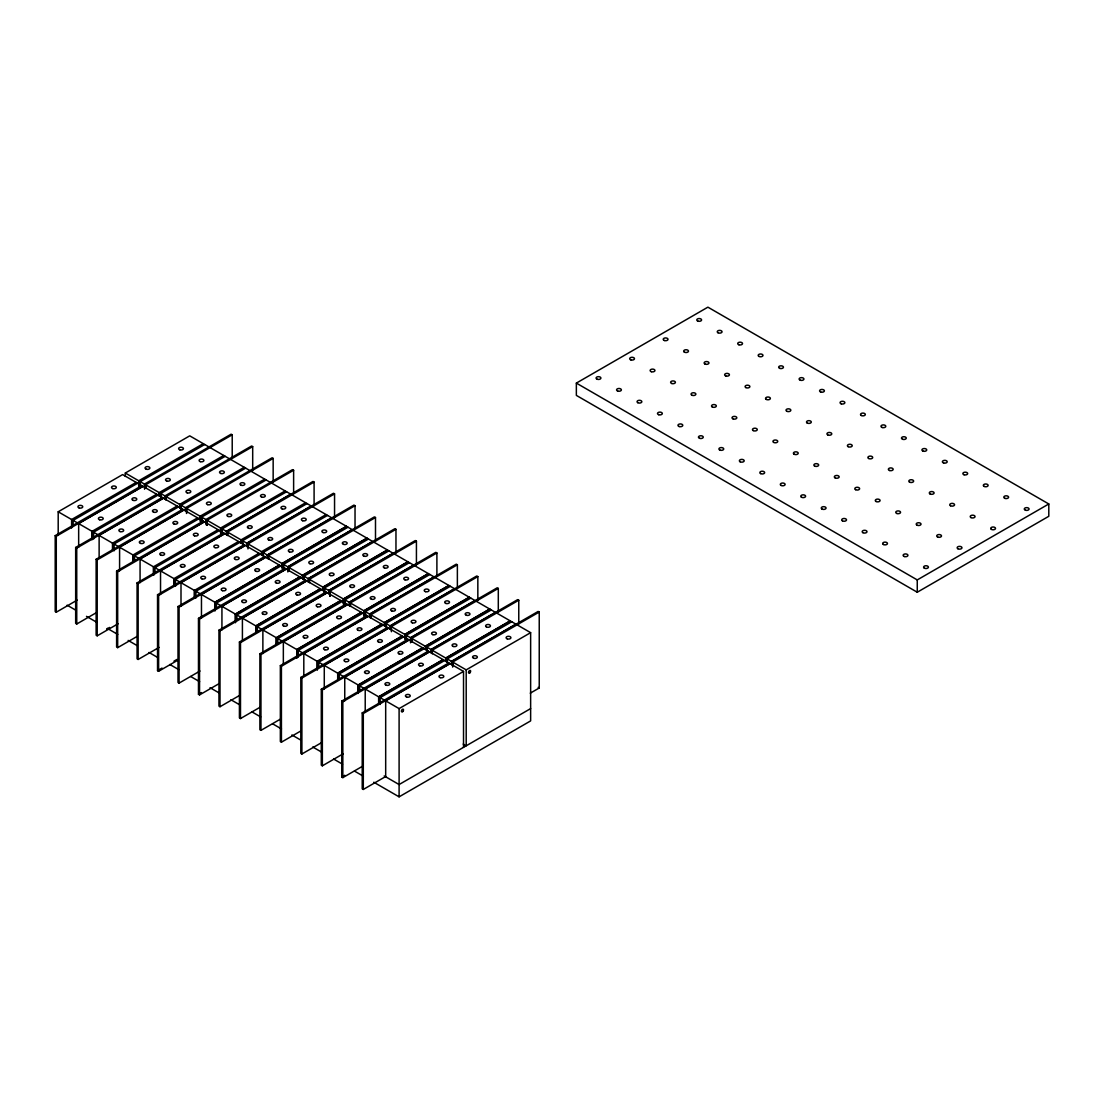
<?xml version="1.0" encoding="UTF-8"?>
<svg xmlns="http://www.w3.org/2000/svg" width="1104" height="1104" viewBox="0 0 1104 1104"><rect width="100%" height="100%" fill="white"/><g stroke="black" fill="none" stroke-linecap="round" stroke-linejoin="round"><path stroke-width="1.5" d="M58.195 535.412L58.195 511.787L122.627 474.582L142.858 486.271L56.276 536.254L55.2 535.633L55.2 611.575L56.276 612.196L77.17 600.121M125.304 476.417L125.304 473.036L189.736 435.845L208.891 446.899M136.178 482.407L71.608 519.529L71.608 527.974M203.288 443.67L138.718 480.792L138.718 485.843M137.627 483.248L73.085 520.384L73.195 525.504M140.305 481.703L140.305 485.07L140.194 481.648L204.737 444.498M55.2 535.633L141.781 485.65M78.66 547.225L78.66 523.6L143.092 486.409L163.323 498.083L76.742 548.067L75.665 547.46L75.665 623.387L76.742 624.008L96.145 612.803M232.213 458.422L232.213 434.797L145.631 484.78L145.631 488.161M156.644 494.233L92.074 531.341L92.074 539.787M223.753 455.483L159.183 492.605L159.183 495.972M158.093 495.061L93.564 532.211L93.661 539.014M225.202 456.311L160.673 493.46L160.673 496.828M75.665 547.46L162.247 497.462M99.125 557.354L99.125 535.426L163.558 498.221L183.788 509.896L97.207 559.894L96.131 559.273L96.131 635.2L97.207 635.821L118.114 623.76M252.692 470.235L252.692 446.609L166.097 496.593L166.097 499.974M177.123 506.046L112.539 543.168L112.539 549.916M244.219 467.296L179.648 504.418L179.648 507.799M178.558 506.874L114.029 544.024L114.126 550.827M245.668 468.137L181.139 505.273L181.139 510.338M96.131 559.273L182.726 509.275M119.591 570.865L119.591 547.239L184.023 510.034L204.268 521.723L117.673 571.706L116.61 571.085L116.61 647.027L117.673 647.648L137.089 636.442M273.157 482.048L273.157 458.422L186.576 508.42L186.576 513.47L186.7 508.489M197.588 517.859L133.004 554.981L133.004 561.729M264.698 479.122L200.114 516.23L200.114 521.295M199.024 518.701L134.495 555.836L134.591 560.956M201.701 517.155L201.701 522.22L201.604 517.1L266.133 479.95M116.61 571.085L203.191 521.102M140.07 582.677L140.07 559.052L204.502 521.861L224.733 533.536L138.152 583.519L137.075 582.898L137.075 658.84L138.152 659.461L159.045 647.399M293.623 492.177L293.623 470.249L207.041 520.232L207.041 525.297M218.054 529.685L153.484 566.794L153.484 575.239M285.163 490.935L220.593 528.057L220.593 533.122M219.489 530.513L154.96 567.649L155.057 572.783M286.598 491.763L222.07 528.913L222.07 532.28M137.075 582.898L223.657 532.915M226.43 531.424L313.012 481.441L314.088 482.062L314.088 505.687M160.535 594.49L160.535 570.865L224.968 533.674L245.198 545.348L158.617 595.346L157.541 594.725L157.541 670.652L158.617 671.273L178.02 660.068M314.088 482.062L227.507 532.045L227.507 535.426M238.519 541.498L173.949 578.62L173.949 585.368M305.629 502.748L241.058 539.87L241.058 543.251M239.968 542.326L175.426 579.476L175.536 586.279M307.078 503.59L242.535 540.725L242.535 544.106M157.541 594.725L244.122 544.727M246.896 546.618L246.799 543.182L311.231 505.991L292.077 494.923M246.896 543.251L333.491 493.253L334.553 493.874L334.553 517.5M181.001 606.317L181.001 582.691L245.433 545.486L265.664 557.175L179.083 607.159L178.006 606.538L178.006 682.479L179.083 683.1L199.976 671.025M247.972 548.923L247.972 543.872L334.553 493.874M106.591 629.17L109.572 627.445M258.985 553.311L194.414 590.433L194.414 597.181M326.094 514.574L261.524 551.683L261.524 555.064M260.434 554.153L195.905 591.289L195.905 598.037M263.111 552.607L263.111 555.974L263.014 552.538L327.543 515.402M178.006 606.538L264.587 556.554M267.375 555.064L353.956 505.08L355.033 505.701L355.033 527.629M201.466 618.13L201.466 594.504L265.898 557.299L286.129 568.988L199.548 618.971L198.472 618.35L198.472 694.292L199.548 694.913L218.965 683.707M355.033 505.701L268.438 555.685L268.438 559.052M576.357 383.102L707.899 307.16L1048.8 503.976L1048.8 516.286L917.258 592.227L576.357 395.398L576.357 383.102L917.258 579.917L1048.8 503.976M279.312 565.055L214.88 602.246L214.88 610.691M346.421 526.304L281.989 563.509L281.989 566.876M279.464 565.138L215.032 602.329L215.032 610.774M346.573 526.387L282.127 563.592L282.127 568.657M280.899 565.966L216.37 603.101L216.467 608.221M348.008 527.215L283.48 564.365L283.48 567.732M198.472 618.35L285.067 568.367M287.84 566.876L374.422 516.893L375.498 517.514L375.498 541.139M221.932 629.942L221.932 606.317L286.364 569.126L306.608 580.801L220.013 630.798L218.951 630.177L218.951 706.105L220.013 706.726L239.43 695.52M375.498 517.514L288.917 567.497L288.917 570.878M299.791 576.868L235.359 614.072L235.359 622.504M366.887 538.117L302.455 575.322L302.455 578.703M299.929 576.95L235.497 614.155L235.497 622.587M367.039 538.2L302.606 575.405L302.606 578.786M301.364 577.778L236.836 614.928L236.932 620.048M368.474 539.042L303.945 576.178L303.945 579.559M218.951 630.177L305.532 580.18M308.306 578.703L394.887 528.706L395.963 529.327L395.963 552.952M242.411 640.072L242.411 618.143L306.843 580.939L327.074 592.627L240.493 642.611L239.416 641.99L239.416 717.931L240.493 718.552L259.895 707.347M395.963 529.327L309.382 579.324L309.382 582.691L309.52 579.393M157.541 670.652L162.026 668.072M173.963 661.172L176.944 659.447M387.366 549.944L322.934 587.135L322.934 590.516M387.504 550.027L323.072 587.218L323.072 590.599M321.844 589.605L257.301 626.741L257.398 631.861M324.507 588.059L324.507 593.124L324.41 587.99L388.939 550.855M239.416 641.99L325.997 592.006M328.771 590.516L415.352 540.532L416.429 541.139L416.429 564.765M262.876 653.582L262.876 629.956L327.308 592.751L347.539 604.44L260.958 654.424L259.882 653.803L259.882 729.744L260.958 730.365L280.361 719.159M416.429 541.139L329.848 591.137L329.848 596.201M340.722 600.507L276.29 637.698L276.29 644.446L276.428 637.781L340.86 600.59M407.831 561.757L343.399 598.961L343.399 604.026M407.969 561.839L343.537 599.044L343.537 604.095M342.309 601.418L277.766 638.554L277.877 643.673M409.418 562.667L344.876 599.817L344.876 603.184M259.882 653.803L346.463 603.819M349.237 602.329L435.832 552.345L436.894 552.966L436.894 574.894M283.342 663.711L283.342 641.769L347.774 604.578L368.005 616.253L281.423 666.25L280.347 665.629L280.347 741.557L281.423 742.178L300.826 730.972M436.894 552.966L350.313 602.95L350.313 606.331M198.472 694.292L201.466 692.567M361.187 612.32L296.755 649.525L296.755 657.956M428.297 573.569L363.865 610.774L363.865 615.839M361.325 612.403L296.893 649.607L296.893 658.039M428.435 573.652L364.003 610.857L364.003 615.922M362.774 613.231L298.246 650.38L298.246 657.128M429.884 574.494L365.355 611.63L365.355 615.011M280.347 665.629L366.928 615.632M369.716 617.522L369.605 614.086L434.038 576.895L414.883 565.828M369.716 614.155L456.297 564.158L457.373 564.779L457.373 588.404M303.807 675.524L303.807 653.596L368.239 616.391L388.47 628.079L301.889 678.063L300.812 677.442L300.812 753.383L301.889 754.004L321.305 742.799M457.373 564.779L370.778 614.776L370.778 618.143M381.653 624.133L317.221 661.337L317.221 669.769M381.805 624.215L317.372 661.42L317.372 669.852M384.482 622.67L448.914 585.479L384.33 622.587L384.482 626.051M383.24 625.057L318.711 662.193L318.808 667.313M450.349 586.307L385.82 623.443L385.82 626.824L385.917 623.512M300.812 677.442L387.407 627.458M390.181 625.968L476.762 575.984L477.839 576.592L477.839 600.217M324.272 689.034L324.272 665.408L388.705 628.204L408.949 639.892L322.354 689.876L321.292 689.255L321.292 765.196L322.354 765.817L343.261 753.756M477.839 576.592L391.258 626.589L391.258 629.956M402.132 635.959L337.7 673.15L337.7 679.898M404.795 639.478L404.795 634.414L469.241 597.209M402.27 636.042L337.838 673.233L337.838 679.981M404.947 634.496L469.379 597.292M403.705 636.87L339.176 674.006L339.273 679.126M470.815 598.12L406.286 635.269L406.286 640.334M321.292 689.255L407.873 639.271M410.647 637.781L497.228 587.797L498.304 588.418L498.304 612.044M344.752 700.847L344.752 677.221L409.184 640.03L429.415 651.705L342.833 701.702L341.757 701.081L341.757 777.009L342.833 777.63L362.236 766.424M498.304 588.418L411.723 638.402L411.723 641.783M422.597 647.772L358.165 684.977L358.165 693.409M489.707 609.022L425.275 646.226L425.413 649.676M422.735 647.855L358.303 685.046L358.303 691.808M425.413 646.309L489.845 609.104M424.184 648.683L359.642 685.832L359.752 690.952M491.28 609.946L426.751 647.082L426.751 650.463M341.757 701.081L428.338 651.084M431.112 649.607L517.693 599.61L518.77 600.231L518.77 623.857M365.217 710.976L365.217 689.048L429.649 651.843L449.88 663.532L363.299 713.515L362.222 712.894L362.222 788.836L363.299 789.457L385.682 776.526M518.77 600.231L432.188 650.215L432.188 653.596M443.063 659.585L378.631 696.79L378.631 703.538M510.172 620.848L445.74 658.039L445.878 661.503M443.201 659.668L378.769 696.872L378.769 703.621M445.878 658.122L510.31 620.931M444.65 660.509L380.107 697.645L380.218 704.449M447.217 662.276L447.217 658.895L511.759 621.759M362.222 712.894L448.804 662.911M451.577 661.42L538.172 611.423L539.235 612.044L539.235 687.985L530.279 693.16M385.682 776.802L385.682 700.861L450.115 663.656L463.528 671.411L463.528 747.339M539.235 612.044L452.654 662.041L452.654 667.106M385.682 700.861L399.096 708.602L463.528 671.411M125.304 473.036L466.205 669.866L530.638 632.661L530.638 720.898L399.096 796.84L373.787 782.225M341.757 777.009L344.738 775.284M530.638 708.602L399.096 784.544L384.206 775.946M232.213 434.797L231.15 434.176L144.458 484.104L144.555 489.224M252.692 446.609L251.615 445.988L164.924 495.917L165.034 499.353M273.157 458.422L272.081 457.801L185.403 507.73L185.5 511.166M293.623 470.249L292.546 469.628L205.868 519.556L205.965 524.676M210.202 447.658L229.356 458.726M230.667 459.471L249.835 470.539M251.132 471.298L270.301 482.351M271.612 483.11L290.766 494.178L226.334 531.369L226.43 534.805M312.542 506.75L331.697 517.804L267.265 555.008L267.375 558.445M333.008 518.563L352.176 529.616L287.744 566.821L287.84 571.941M353.473 530.375L372.641 541.443L308.209 578.634L308.306 582.07M373.952 542.202L393.107 553.256L328.675 590.461L328.771 593.897M394.418 554.015L413.572 565.069L349.14 602.273L349.237 605.71M435.349 577.64L454.517 588.708L390.085 625.913L390.181 629.335M455.814 589.467L474.982 600.521L410.55 637.726L410.55 642.79M476.293 601.28L495.448 612.347L431.015 649.538L431.112 652.975M496.759 613.093L515.913 624.16L451.481 661.365L451.577 664.787M517.224 624.919L530.638 632.661M538.172 687.364L539.235 687.985M463.225 744.082L466.205 745.793L466.205 669.866M58.195 511.787L77.349 522.841M78.66 523.6L97.814 534.667M99.125 535.426L118.294 546.48M119.591 547.239L138.759 558.293M140.07 559.052L159.224 570.119M160.535 570.865L179.69 581.932M181.001 582.691L200.155 593.745M201.466 594.504L220.634 605.572M221.932 606.317L241.1 617.384M242.411 618.143L261.565 629.197M262.876 629.956L282.031 641.024M283.342 641.769L302.496 652.837M303.807 653.596L322.975 664.649M324.272 665.408L343.441 676.476M344.752 677.221L363.906 688.289M365.217 689.048L384.371 700.102M67.123 605.185L76.052 610.333M86.471 616.349L96.904 622.366M107.323 628.383L117.742 634.4M128.161 640.417L137.089 645.578M148.999 652.45L157.927 657.611M169.837 664.484L178.779 669.645M190.688 676.517L199.617 681.679M210.036 687.695L218.965 692.843M230.874 699.729L239.816 704.876M251.726 711.749L260.654 716.91M272.564 723.782L281.492 728.944M291.911 734.96L300.84 740.122M312.749 746.994L321.692 752.155M333.601 759.028L342.53 764.189M354.439 771.061L363.368 776.222M917.258 579.917L917.258 592.227M452.792 662.11L452.792 665.491M447.327 658.964L447.327 662.331M432.326 650.297L432.326 653.678M426.848 647.137L426.848 650.518M411.861 638.485L411.861 641.852M406.382 635.324L406.382 640.389M399.096 708.602L399.096 796.84M391.382 626.658L391.382 631.723M370.916 614.845L370.916 618.226M365.452 611.685L365.452 615.066M363.299 713.515L363.299 789.457M350.451 603.032L350.451 606.4M344.986 599.872L344.986 603.253M342.833 701.702L342.833 777.63M329.986 591.206L329.986 596.27M322.354 689.876L322.354 765.817M304.042 576.233L304.042 579.614M301.889 678.063L301.889 754.004M289.041 567.58L289.041 570.947M283.576 564.42L283.576 567.801M281.423 666.25L281.423 742.178M268.576 555.767L268.576 559.135M261.662 551.765L261.662 555.146M260.958 654.424L260.958 730.365M255.962 632.716L255.962 625.968L320.395 588.763L255.824 625.885L255.824 632.633M248.11 543.941L248.11 547.322M242.645 540.781L242.645 544.162M241.196 539.953L241.196 543.334M240.493 642.611L240.493 718.552M227.645 532.128L227.645 535.495M222.166 528.968L222.166 532.349M220.731 528.14L220.731 533.204M220.013 630.798L220.013 706.726M207.179 520.315L207.179 525.366M200.266 516.313L200.266 519.694M199.548 618.971L199.548 694.913M194.552 590.516L194.552 597.264M181.235 505.328L181.235 508.709M179.786 504.5L179.786 507.881M179.083 607.159L179.083 683.1M174.087 578.703L174.087 585.451M166.235 496.676L166.235 500.043M160.77 493.516L160.77 496.897M159.321 492.688L159.321 496.055M158.617 595.346L158.617 671.273M153.622 566.876L153.622 575.322M145.769 484.863L145.769 488.23M138.856 480.861L138.856 485.926M138.152 583.519L138.152 659.461M133.156 555.064L133.156 561.812M117.673 571.706L117.673 647.648M112.691 543.251L112.691 549.999M97.207 559.894L97.207 635.821M92.212 531.424L92.212 538.172M76.742 548.067L76.742 624.008M71.746 519.611L71.746 526.36M56.276 536.254L56.276 612.196M386.165 685.211A2.415 1.394 0 0 0 389.781 683.997A2.415 1.394 0 0 0 386.165 682.796A2.415 1.394 0 0 0 386.165 685.211M419.727 665.822A2.415 1.394 0 0 0 423.343 664.622A2.415 1.394 0 0 0 419.727 663.421A2.415 1.394 0 0 0 419.727 665.822M453.275 646.461A2.415 1.394 0 0 0 456.89 645.26A2.415 1.394 0 0 0 453.275 644.046A2.415 1.394 0 0 0 453.275 646.461M486.326 626.865A2.415 1.394 0 0 0 490.369 626.244A2.415 1.394 0 0 0 487.416 624.533A2.415 1.394 0 0 0 486.326 626.865M365.686 673.385A2.415 1.394 0 0 0 369.302 672.184A2.415 1.394 0 0 0 365.686 670.984A2.415 1.394 0 0 0 365.686 673.385M399.262 654.01A2.415 1.394 0 0 0 402.877 652.809A2.415 1.394 0 0 0 399.262 651.595A2.415 1.394 0 0 0 399.262 654.01M432.796 634.648A2.415 1.394 0 0 0 436.411 633.434A2.415 1.394 0 0 0 432.796 632.233A2.415 1.394 0 0 0 432.796 634.648M466.357 615.259A2.415 1.394 0 0 0 469.973 614.059A2.415 1.394 0 0 0 466.357 612.858A2.415 1.394 0 0 0 466.357 615.259M345.221 661.572A2.415 1.394 0 0 0 348.836 660.371A2.415 1.394 0 0 0 345.221 659.157A2.415 1.394 0 0 0 345.221 661.572M378.782 642.197A2.415 1.394 0 0 0 382.398 640.982A2.415 1.394 0 0 0 378.782 639.782A2.415 1.394 0 0 0 378.782 642.197M412.33 622.822A2.415 1.394 0 0 0 415.946 621.621A2.415 1.394 0 0 0 412.33 620.42A2.415 1.394 0 0 0 412.33 622.822M445.892 603.446A2.415 1.394 0 0 0 449.507 602.246A2.415 1.394 0 0 0 445.892 601.031A2.415 1.394 0 0 0 445.892 603.446M324.755 649.759A2.415 1.394 0 0 0 328.371 648.545A2.415 1.394 0 0 0 324.755 647.344A2.415 1.394 0 0 0 324.755 649.759M358.317 630.37A2.415 1.394 0 0 0 361.933 629.17A2.415 1.394 0 0 0 358.317 627.969A2.415 1.394 0 0 0 358.317 630.37M391.865 611.009A2.415 1.394 0 0 0 395.48 609.808A2.415 1.394 0 0 0 391.865 608.594A2.415 1.394 0 0 0 391.865 611.009M425.426 591.634A2.415 1.394 0 0 0 429.042 590.419A2.415 1.394 0 0 0 425.426 589.219A2.415 1.394 0 0 0 425.426 591.634M304.29 637.933A2.415 1.394 0 0 0 307.906 636.732A2.415 1.394 0 0 0 304.29 635.531A2.415 1.394 0 0 0 304.29 637.933M337.852 618.557A2.415 1.394 0 0 0 341.467 617.357A2.415 1.394 0 0 0 337.852 616.142A2.415 1.394 0 0 0 337.852 618.557M371.399 599.196A2.415 1.394 0 0 0 375.015 597.982A2.415 1.394 0 0 0 371.399 596.781A2.415 1.394 0 0 0 371.399 599.196M404.961 579.821A2.415 1.394 0 0 0 408.577 578.606A2.415 1.394 0 0 0 404.961 577.406A2.415 1.394 0 0 0 404.961 579.821M283.825 626.12A2.415 1.394 0 0 0 287.44 624.919A2.415 1.394 0 0 0 283.825 623.705A2.415 1.394 0 0 0 283.825 626.12M317.386 606.745A2.415 1.394 0 0 0 321.002 605.53A2.415 1.394 0 0 0 317.386 604.33A2.415 1.394 0 0 0 317.386 606.745M350.934 587.369A2.415 1.394 0 0 0 354.55 586.169A2.415 1.394 0 0 0 350.934 584.968A2.415 1.394 0 0 0 350.934 587.369M384.496 567.994A2.415 1.394 0 0 0 388.111 566.794A2.415 1.394 0 0 0 384.496 565.593A2.415 1.394 0 0 0 384.496 567.994M263.345 614.307A2.415 1.394 0 0 0 266.961 613.093A2.415 1.394 0 0 0 263.345 611.892A2.415 1.394 0 0 0 263.345 614.307M296.907 594.918A2.415 1.394 0 0 0 300.536 593.717A2.415 1.394 0 0 0 296.907 592.517A2.415 1.394 0 0 0 296.907 594.918M330.455 575.557A2.415 1.394 0 0 0 334.07 574.356A2.415 1.394 0 0 0 330.455 573.142A2.415 1.394 0 0 0 330.455 575.557M364.016 556.181A2.415 1.394 0 0 0 367.632 554.981A2.415 1.394 0 0 0 364.016 553.766A2.415 1.394 0 0 0 364.016 556.181M242.88 602.48A2.415 1.394 0 0 0 246.496 601.28A2.415 1.394 0 0 0 242.88 600.079A2.415 1.394 0 0 0 242.88 602.48M276.442 583.105A2.415 1.394 0 0 0 280.057 581.905A2.415 1.394 0 0 0 276.442 580.69A2.415 1.394 0 0 0 276.442 583.105M309.989 563.744A2.415 1.394 0 0 0 313.605 562.529A2.415 1.394 0 0 0 309.989 561.329A2.415 1.394 0 0 0 309.989 563.744M343.551 544.369A2.415 1.394 0 0 0 347.167 543.154A2.415 1.394 0 0 0 343.551 541.954A2.415 1.394 0 0 0 343.551 544.369M222.415 590.668A2.415 1.394 0 0 0 226.03 589.467A2.415 1.394 0 0 0 222.415 588.253A2.415 1.394 0 0 0 222.415 590.668M255.976 571.292A2.415 1.394 0 0 0 259.592 570.078A2.415 1.394 0 0 0 255.976 568.877A2.415 1.394 0 0 0 255.976 571.292M289.524 551.917A2.415 1.394 0 0 0 293.14 550.717A2.415 1.394 0 0 0 289.524 549.516A2.415 1.394 0 0 0 289.524 551.917M323.086 532.542A2.415 1.394 0 0 0 326.701 531.341A2.415 1.394 0 0 0 323.086 530.141A2.415 1.394 0 0 0 323.086 532.542M201.949 578.855A2.415 1.394 0 0 0 205.565 577.64A2.415 1.394 0 0 0 201.949 576.44A2.415 1.394 0 0 0 201.949 578.855M235.511 559.48A2.415 1.394 0 0 0 239.126 558.265A2.415 1.394 0 0 0 235.511 557.065A2.415 1.394 0 0 0 235.511 559.48M269.059 540.104A2.415 1.394 0 0 0 272.674 538.904A2.415 1.394 0 0 0 269.059 537.689A2.415 1.394 0 0 0 269.059 540.104M302.62 520.729A2.415 1.394 0 0 0 306.236 519.529A2.415 1.394 0 0 0 302.62 518.314A2.415 1.394 0 0 0 302.62 520.729M181.484 567.028A2.415 1.394 0 0 0 185.099 565.828A2.415 1.394 0 0 0 181.484 564.627A2.415 1.394 0 0 0 181.484 567.028M215.045 547.653A2.415 1.394 0 0 0 218.661 546.452A2.415 1.394 0 0 0 215.045 545.252A2.415 1.394 0 0 0 215.045 547.653M248.593 528.292A2.415 1.394 0 0 0 252.209 527.077A2.415 1.394 0 0 0 248.593 525.877A2.415 1.394 0 0 0 248.593 528.292M282.155 508.916A2.415 1.394 0 0 0 285.77 507.702A2.415 1.394 0 0 0 282.155 506.501A2.415 1.394 0 0 0 282.155 508.916M161.005 555.215A2.415 1.394 0 0 0 164.62 554.015A2.415 1.394 0 0 0 161.005 552.8A2.415 1.394 0 0 0 161.005 555.215M194.566 535.84A2.415 1.394 0 0 0 198.196 534.64A2.415 1.394 0 0 0 194.566 533.425A2.415 1.394 0 0 0 194.566 535.84M228.114 516.465A2.415 1.394 0 0 0 231.73 515.264A2.415 1.394 0 0 0 228.114 514.064A2.415 1.394 0 0 0 228.114 516.465M261.676 497.09A2.415 1.394 0 0 0 265.291 495.889A2.415 1.394 0 0 0 261.676 494.689A2.415 1.394 0 0 0 261.676 497.09M140.539 543.403A2.415 1.394 0 0 0 144.155 542.188A2.415 1.394 0 0 0 140.539 540.988A2.415 1.394 0 0 0 140.539 543.403M174.101 524.027A2.415 1.394 0 0 0 177.716 522.813A2.415 1.394 0 0 0 174.101 521.612A2.415 1.394 0 0 0 174.101 524.027M207.649 504.652A2.415 1.394 0 0 0 211.264 503.452A2.415 1.394 0 0 0 207.649 502.237A2.415 1.394 0 0 0 207.649 504.652M241.21 485.277A2.415 1.394 0 0 0 244.826 484.076A2.415 1.394 0 0 0 241.21 482.862A2.415 1.394 0 0 0 241.21 485.277M120.074 531.576A2.415 1.394 0 0 0 123.689 530.375A2.415 1.394 0 0 0 120.074 529.175A2.415 1.394 0 0 0 120.074 531.576M153.635 512.201A2.415 1.394 0 0 0 157.251 511A2.415 1.394 0 0 0 153.635 509.8A2.415 1.394 0 0 0 153.635 512.201M187.183 492.839A2.415 1.394 0 0 0 190.799 491.625A2.415 1.394 0 0 0 187.183 490.424A2.415 1.394 0 0 0 187.183 492.839M220.745 473.464A2.415 1.394 0 0 0 224.36 472.25A2.415 1.394 0 0 0 220.745 471.049A2.415 1.394 0 0 0 220.745 473.464M99.608 519.763A2.415 1.394 0 0 0 103.224 518.563A2.415 1.394 0 0 0 99.608 517.348A2.415 1.394 0 0 0 99.608 519.763M133.17 500.388A2.415 1.394 0 0 0 136.786 499.187A2.415 1.394 0 0 0 133.17 497.973A2.415 1.394 0 0 0 133.17 500.388M166.718 481.013A2.415 1.394 0 0 0 170.333 479.812A2.415 1.394 0 0 0 166.718 478.612A2.415 1.394 0 0 0 166.718 481.013M200.279 461.638A2.415 1.394 0 0 0 203.895 460.437A2.415 1.394 0 0 0 200.279 459.236A2.415 1.394 0 0 0 200.279 461.638M402.725 711.569A1.504 0.869 -60 0 0 403.208 709.237A1.504 0.869 -60 0 0 401.428 710.824A1.504 0.869 -60 0 0 402.725 711.569M406.631 697.024A2.415 1.394 0 0 0 410.246 695.824A2.415 1.394 0 0 0 406.631 694.609A2.415 1.394 0 0 0 406.631 697.024M440.192 677.649A2.415 1.394 0 0 0 443.808 676.435A2.415 1.394 0 0 0 440.192 675.234A2.415 1.394 0 0 0 440.192 677.649M630.867 359.89A2.415 1.394 0 0 0 634.483 358.676A2.415 1.394 0 0 0 630.867 357.475A2.415 1.394 0 0 0 630.867 359.89M597.292 379.265A2.415 1.394 0 0 0 600.907 378.051A2.415 1.394 0 0 0 597.292 376.85A2.415 1.394 0 0 0 597.292 379.265M651.332 371.703A2.415 1.394 0 0 0 654.948 370.502A2.415 1.394 0 0 0 651.332 369.288A2.415 1.394 0 0 0 651.332 371.703M617.771 391.078A2.415 1.394 0 0 0 621.386 389.878A2.415 1.394 0 0 0 617.771 388.663A2.415 1.394 0 0 0 617.771 391.078M671.798 383.516A2.415 1.394 0 0 0 675.413 382.315A2.415 1.394 0 0 0 671.798 381.115A2.415 1.394 0 0 0 671.798 383.516M637.739 402.67A2.415 1.394 0 0 0 641.769 402.049A2.415 1.394 0 0 0 638.816 400.352A2.415 1.394 0 0 0 637.739 402.67M691.766 395.122A2.415 1.394 0 0 0 695.796 394.487A2.415 1.394 0 0 0 692.843 392.789A2.415 1.394 0 0 0 691.766 395.122M658.702 414.718A2.415 1.394 0 0 0 662.317 413.503A2.415 1.394 0 0 0 658.702 412.303A2.415 1.394 0 0 0 658.702 414.718M712.232 406.934A2.415 1.394 0 0 0 716.261 406.313A2.415 1.394 0 0 0 713.308 404.602A2.415 1.394 0 0 0 712.232 406.934M679.167 426.53A2.415 1.394 0 0 0 682.783 425.33A2.415 1.394 0 0 0 679.167 424.115A2.415 1.394 0 0 0 679.167 426.53M733.208 418.968A2.415 1.394 0 0 0 736.823 417.767A2.415 1.394 0 0 0 733.208 416.567A2.415 1.394 0 0 0 733.208 418.968M699.632 438.343A2.415 1.394 0 0 0 703.262 437.143A2.415 1.394 0 0 0 699.632 435.942A2.415 1.394 0 0 0 699.632 438.343M753.176 430.574A2.415 1.394 0 0 0 757.206 429.939A2.415 1.394 0 0 0 754.253 428.242A2.415 1.394 0 0 0 753.176 430.574M720.112 450.17A2.415 1.394 0 0 0 723.727 448.955A2.415 1.394 0 0 0 720.112 447.755A2.415 1.394 0 0 0 720.112 450.17M773.642 442.387A2.415 1.394 0 0 0 777.671 441.766A2.415 1.394 0 0 0 774.718 440.054A2.415 1.394 0 0 0 773.642 442.387M740.08 461.762A2.415 1.394 0 0 0 744.11 461.141A2.415 1.394 0 0 0 741.157 459.43A2.415 1.394 0 0 0 740.08 461.762M794.107 454.199A2.415 1.394 0 0 0 798.137 453.578A2.415 1.394 0 0 0 795.184 451.867A2.415 1.394 0 0 0 794.107 454.199M760.546 473.575A2.415 1.394 0 0 0 764.575 472.954A2.415 1.394 0 0 0 761.622 471.256A2.415 1.394 0 0 0 760.546 473.575M814.573 466.026A2.415 1.394 0 0 0 818.602 465.391A2.415 1.394 0 0 0 815.663 463.694A2.415 1.394 0 0 0 814.573 466.026M781.011 485.401A2.415 1.394 0 0 0 785.041 484.766A2.415 1.394 0 0 0 782.087 483.069A2.415 1.394 0 0 0 781.011 485.401M835.038 477.839A2.415 1.394 0 0 0 839.081 477.218A2.415 1.394 0 0 0 836.128 475.507A2.415 1.394 0 0 0 835.038 477.839M801.476 497.214A2.415 1.394 0 0 0 805.52 496.593A2.415 1.394 0 0 0 802.567 494.882A2.415 1.394 0 0 0 801.476 497.214M855.517 489.652A2.415 1.394 0 0 0 859.547 489.031A2.415 1.394 0 0 0 856.594 487.319A2.415 1.394 0 0 0 855.517 489.652M821.956 509.027A2.415 1.394 0 0 0 825.985 508.406A2.415 1.394 0 0 0 823.032 506.708A2.415 1.394 0 0 0 821.956 509.027M875.983 501.464A2.415 1.394 0 0 0 880.012 500.843A2.415 1.394 0 0 0 877.059 499.146A2.415 1.394 0 0 0 875.983 501.464M842.421 520.853A2.415 1.394 0 0 0 846.451 520.219A2.415 1.394 0 0 0 843.497 518.521A2.415 1.394 0 0 0 842.421 520.853M896.945 513.512A2.415 1.394 0 0 0 900.56 512.297A2.415 1.394 0 0 0 896.945 511.097A2.415 1.394 0 0 0 896.945 513.512M862.886 532.666A2.415 1.394 0 0 0 866.916 532.045A2.415 1.394 0 0 0 863.963 530.334A2.415 1.394 0 0 0 862.886 532.666M916.913 525.104A2.415 1.394 0 0 0 920.943 524.483A2.415 1.394 0 0 0 918.004 522.772A2.415 1.394 0 0 0 916.913 525.104M883.352 544.479A2.415 1.394 0 0 0 887.381 543.858A2.415 1.394 0 0 0 884.428 542.161A2.415 1.394 0 0 0 883.352 544.479M937.889 537.137A2.415 1.394 0 0 0 941.505 535.937A2.415 1.394 0 0 0 937.889 534.736A2.415 1.394 0 0 0 937.889 537.137M904.328 556.526A2.415 1.394 0 0 0 907.943 555.312A2.415 1.394 0 0 0 904.328 554.111A2.415 1.394 0 0 0 904.328 556.526M957.858 548.743A2.415 1.394 0 0 0 961.888 548.122A2.415 1.394 0 0 0 958.934 546.411A2.415 1.394 0 0 0 957.858 548.743M924.296 568.118A2.415 1.394 0 0 0 928.326 567.497A2.415 1.394 0 0 0 925.373 565.786A2.415 1.394 0 0 0 924.296 568.118M697.976 321.14A2.415 1.394 0 0 0 701.592 319.939A2.415 1.394 0 0 0 697.976 318.725A2.415 1.394 0 0 0 697.976 321.14M664.401 340.515A2.415 1.394 0 0 0 668.017 339.314A2.415 1.394 0 0 0 664.401 338.114A2.415 1.394 0 0 0 664.401 340.515M717.945 332.732A2.415 1.394 0 0 0 721.975 332.111A2.415 1.394 0 0 0 719.021 330.413A2.415 1.394 0 0 0 717.945 332.732M684.37 352.121A2.415 1.394 0 0 0 688.413 351.486A2.415 1.394 0 0 0 685.46 349.789A2.415 1.394 0 0 0 684.37 352.121M738.907 344.779A2.415 1.394 0 0 0 742.523 343.565A2.415 1.394 0 0 0 738.907 342.364A2.415 1.394 0 0 0 738.907 344.779M704.849 363.934A2.415 1.394 0 0 0 708.878 363.313A2.415 1.394 0 0 0 705.925 361.601A2.415 1.394 0 0 0 704.849 363.934M758.876 356.371A2.415 1.394 0 0 0 762.905 355.75A2.415 1.394 0 0 0 759.952 354.039A2.415 1.394 0 0 0 758.876 356.371M725.811 375.967A2.415 1.394 0 0 0 729.427 374.767A2.415 1.394 0 0 0 725.811 373.566A2.415 1.394 0 0 0 725.811 375.967M779.838 368.405A2.415 1.394 0 0 0 783.454 367.204A2.415 1.394 0 0 0 779.838 366.004A2.415 1.394 0 0 0 779.838 368.405M745.78 387.559A2.415 1.394 0 0 0 749.809 386.938A2.415 1.394 0 0 0 746.856 385.241A2.415 1.394 0 0 0 745.78 387.559M800.317 380.231A2.415 1.394 0 0 0 803.933 379.017A2.415 1.394 0 0 0 800.317 377.816A2.415 1.394 0 0 0 800.317 380.231M766.245 399.386A2.415 1.394 0 0 0 770.288 398.765A2.415 1.394 0 0 0 767.335 397.054A2.415 1.394 0 0 0 766.245 399.386M820.783 392.044A2.415 1.394 0 0 0 824.398 390.844A2.415 1.394 0 0 0 820.783 389.629A2.415 1.394 0 0 0 820.783 392.044M786.71 411.199A2.415 1.394 0 0 0 790.754 410.578A2.415 1.394 0 0 0 787.801 408.866A2.415 1.394 0 0 0 786.71 411.199M841.248 403.857A2.415 1.394 0 0 0 844.864 402.656A2.415 1.394 0 0 0 841.248 401.456A2.415 1.394 0 0 0 841.248 403.857M807.19 423.011A2.415 1.394 0 0 0 811.219 422.39A2.415 1.394 0 0 0 808.266 420.693A2.415 1.394 0 0 0 807.19 423.011M861.217 415.463A2.415 1.394 0 0 0 865.246 414.828A2.415 1.394 0 0 0 862.293 413.131A2.415 1.394 0 0 0 861.217 415.463M827.655 434.838A2.415 1.394 0 0 0 831.685 434.217A2.415 1.394 0 0 0 828.731 432.506A2.415 1.394 0 0 0 827.655 434.838M882.179 427.496A2.415 1.394 0 0 0 885.794 426.296A2.415 1.394 0 0 0 882.179 425.081A2.415 1.394 0 0 0 882.179 427.496M848.12 446.651A2.415 1.394 0 0 0 852.15 446.03A2.415 1.394 0 0 0 849.197 444.319A2.415 1.394 0 0 0 848.12 446.651M902.658 439.309A2.415 1.394 0 0 0 906.274 438.109A2.415 1.394 0 0 0 902.658 436.908A2.415 1.394 0 0 0 902.658 439.309M868.586 458.464A2.415 1.394 0 0 0 872.629 457.843A2.415 1.394 0 0 0 869.676 456.145A2.415 1.394 0 0 0 868.586 458.464M923.123 451.136A2.415 1.394 0 0 0 926.739 449.921A2.415 1.394 0 0 0 923.123 448.721A2.415 1.394 0 0 0 923.123 451.136M889.562 470.511A2.415 1.394 0 0 0 893.177 469.297A2.415 1.394 0 0 0 889.562 468.096A2.415 1.394 0 0 0 889.562 470.511M943.589 462.949A2.415 1.394 0 0 0 947.204 461.748A2.415 1.394 0 0 0 943.589 460.534A2.415 1.394 0 0 0 943.589 462.949M909.53 482.103A2.415 1.394 0 0 0 913.56 481.482A2.415 1.394 0 0 0 910.607 479.771A2.415 1.394 0 0 0 909.53 482.103M964.054 474.761A2.415 1.394 0 0 0 967.67 473.561A2.415 1.394 0 0 0 964.054 472.36A2.415 1.394 0 0 0 964.054 474.761M929.996 493.916A2.415 1.394 0 0 0 934.025 493.295A2.415 1.394 0 0 0 931.072 491.597A2.415 1.394 0 0 0 929.996 493.916M984.023 486.367A2.415 1.394 0 0 0 988.052 485.732A2.415 1.394 0 0 0 985.099 484.035A2.415 1.394 0 0 0 984.023 486.367M950.461 505.742A2.415 1.394 0 0 0 954.491 505.108A2.415 1.394 0 0 0 951.538 503.41A2.415 1.394 0 0 0 950.461 505.742M1004.999 498.401A2.415 1.394 0 0 0 1008.614 497.2A2.415 1.394 0 0 0 1004.999 495.986A2.415 1.394 0 0 0 1004.999 498.401M970.927 517.555A2.415 1.394 0 0 0 974.97 516.934A2.415 1.394 0 0 0 972.017 515.223A2.415 1.394 0 0 0 970.927 517.555M1025.464 510.214A2.415 1.394 0 0 0 1029.08 509.013A2.415 1.394 0 0 0 1025.464 507.812A2.415 1.394 0 0 0 1025.464 510.214M991.392 529.368A2.415 1.394 0 0 0 995.435 528.747A2.415 1.394 0 0 0 992.482 527.05A2.415 1.394 0 0 0 991.392 529.368M469.835 672.833A1.504 0.869 -60 0 0 470.318 670.501A1.504 0.869 -60 0 0 468.538 672.074A1.504 0.869 -60 0 0 469.835 672.833M473.74 658.274A2.415 1.394 0 0 0 477.356 657.073A2.415 1.394 0 0 0 473.74 655.873A2.415 1.394 0 0 0 473.74 658.274M507.302 638.899A2.415 1.394 0 0 0 510.917 637.698A2.415 1.394 0 0 0 507.302 636.484A2.415 1.394 0 0 0 507.302 638.899M79.143 507.95A2.415 1.394 0 0 0 82.759 506.736A2.415 1.394 0 0 0 79.143 505.535A2.415 1.394 0 0 0 79.143 507.95M112.705 488.575A2.415 1.394 0 0 0 116.32 487.361A2.415 1.394 0 0 0 112.705 486.16A2.415 1.394 0 0 0 112.705 488.575M146.252 469.2A2.415 1.394 0 0 0 149.868 467.999A2.415 1.394 0 0 0 146.252 466.785A2.415 1.394 0 0 0 146.252 469.2M179.814 449.825A2.415 1.394 0 0 0 183.43 448.624A2.415 1.394 0 0 0 179.814 447.41A2.415 1.394 0 0 0 179.814 449.825"/></g></svg>
